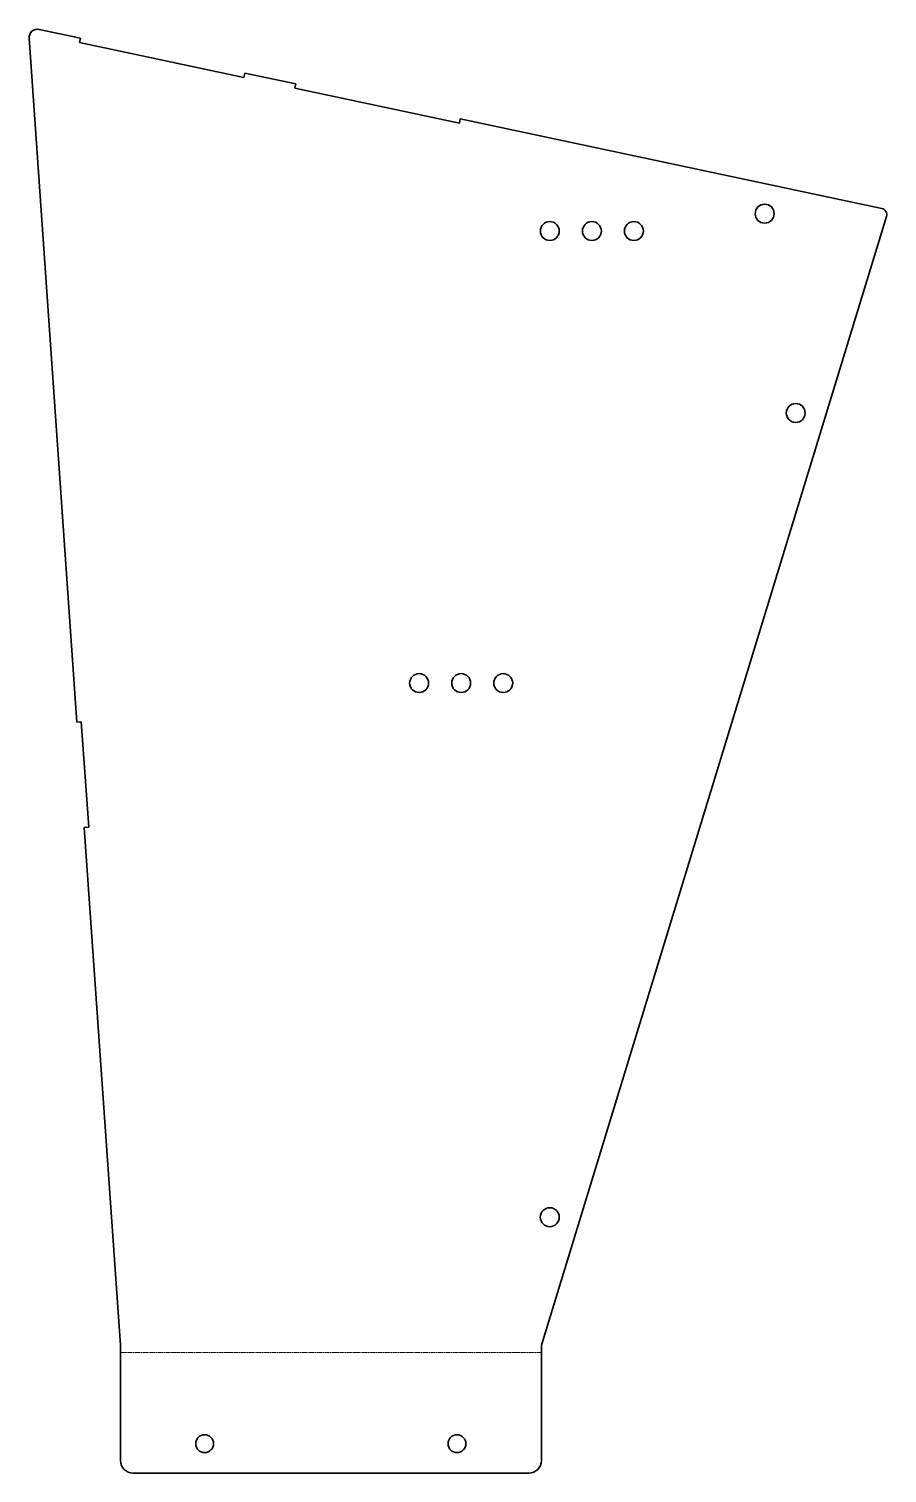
# Model space of a CAD drawing. Header units: inches. Extents: x 0 to 408, y 0 to 687.
import ezdxf

# ---------------------------------------------------------------- set-up
doc = ezdxf.new("R2010")
doc.units = ezdxf.units.IN
doc.header["$MEASUREMENT"] = 0
doc.linetypes.add('Chain', pattern=[13.68, 9.12, -1.14, 2.28, -1.14])
doc.layers.add('SIMUMAK Bend Centerline (ISO)', color=7, linetype='Chain', lineweight=9)
doc.layers.add('SIMUMAK Visible (ISO)', color=7, linetype='Continuous', lineweight=35)

# ---------------------------------------------------------------- blocks, each defined once
blk = doc.blocks.new('SLP-SMT-03-CCCD01_Sheet_3_SLP-SMT-03-CCCD01 (desplegada)')
at = {"layer": 'SIMUMAK Bend Centerline (ISO)', "ltscale": 0.263158}
blk.add_line((29.41, -289.25), (-170.74, -289.25), dxfattribs=at)
at = {"layer": 'SIMUMAK Visible (ISO)'}
for p, q in [((-209.4, 340.04), (-189.83, 335.88)), ((-191.47, 10.54), (-214.22, 335.84)), ((-190.27, 333.82), (-189.83, 335.88)), ((-112.02, 317.19), (-190.27, 333.82)), ((-111.58, 319.24), (-112.02, 317.19)), ((-111.58, 319.24), (-87.43, 314.11)), ((-87.87, 312.06), (-87.43, 314.11)), ((-9.61, 295.42), (-87.87, 312.06)), ((-9.18, 297.48), (-9.61, 295.42)), ((-9.18, 297.48), (191.32, 254.86)), ((193.56, 251.05), (29.41, -285.86)), ((-191.47, 10.54), (-189.38, 10.69)), ((-189.38, 10.69), (-185.87, -39.39)), ((-185.87, -39.39), (-187.97, -39.54)), ((-170.74, -285.86), (-187.97, -39.54)), ((-170.74, -285.86), (-170.74, -340.65)), ((29.41, -285.86), (29.41, -340.65)), ((-164.74, -346.65), (23.41, -346.65))]:
    blk.add_line(p, q, dxfattribs=at)
for centre, radius in [((135.58, 252.4), 4.5), ((33.41, 244.14), 4.5), ((53.41, 244.14), 4.5), ((73.41, 244.14), 4.5), ((150.35, 157.6), 4.5), ((-28.74, 29.14), 4.5), ((-8.74, 29.14), 4.5), ((11.26, 29.14), 4.5), ((33.4, -224.93), 4.5), ((-130.74, -332.65), 4.25), ((-10.74, -332.65), 4.25)]:
    blk.add_circle(centre, radius, dxfattribs=at)
at = {"layer": 'SIMUMAK Visible (ISO)', "extrusion": (0, 0, -1)}
for centre, radius, start, end in [((210.23, 336.12), 4, 356, 102), ((-190.69, 251.93), 3, 102, 197), ((164.74, -340.65), 6, 270, 360), ((-23.41, -340.65), 6, 180, 270)]:
    blk.add_arc(centre, radius, start, end, dxfattribs=at)

msp = doc.modelspace()

# ---------------------------------------------------------------- block references
msp.add_blockref('SLP-SMT-03-CCCD01_Sheet_3_SLP-SMT-03-CCCD01 (desplegada)', (214.22, 346.65))

doc.saveas('drawing.dxf')
